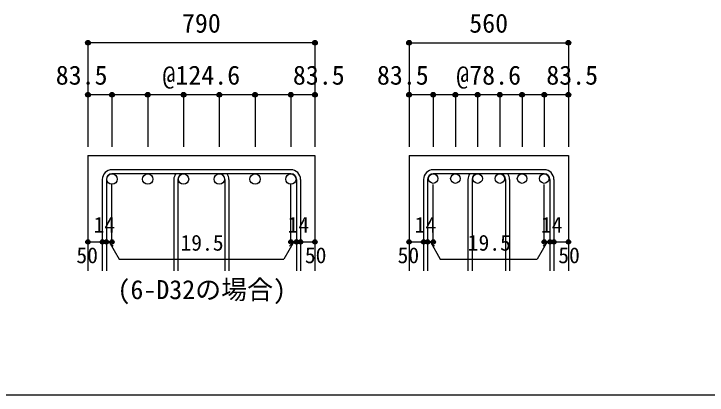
# Model space of a CAD drawing. Units: millimetres at full size, sheet at 1:30. Extents: x -5973 to 5954, y -4195 to 4201.
# Drawn here: x -1094 to 1309, y 3 to 1323 of the extents above; entities that cross this region are included whole.
import ezdxf
from ezdxf.enums import TextEntityAlignment as Align

# ---------------------------------------------------------------- set-up
doc = ezdxf.new("R2010")
doc.units = ezdxf.units.MM
doc.header["$LTSCALE"] = 30
doc.header["$PDMODE"] = 32
doc.header["$PDSIZE"] = 15
for name, color, linetype in [('0-1_躯体線', 2, 'Continuous'), ('0-5_基礎梁筋', 7, 'Continuous'), ('0-6_スタラップ筋', 7, 'Continuous'), ('0-7_文字', 4, 'Continuous'), ('0-D_寸法', 4, 'Continuous'), ('F-0_枠', 6, 'Continuous')]:
    doc.layers.add(name, color=color, linetype=linetype)
doc.styles.add('ＭＳ ゴシック', font='')
doc.styles.get('ＭＳ ゴシック').set_extended_font_data('MS Gothic')

msp = doc.modelspace()

# ---------------------------------------------------------------- linework, layer by layer
at = {"layer": '0-1_躯体線'}
for p, q in [((-836.88, 833.3), (-836.88, 433.3)), ((-836.88, 833.3), (-49.88, 833.3)), ((-49.88, 833.3), (-49.88, 433.3)), ((276.44, 833.3), (276.44, 433.3)), ((276.44, 833.3), (828.44, 833.3)), ((828.44, 833.3), (828.44, 433.3))]:
    msp.add_line(p, q, dxfattribs=at)
at = {"layer": '0-5_基礎梁筋', "color": 3}
for centre, radius in [((-753.38, 751.3), 18), ((-629.38, 751.3), 18), ((-505.38, 751.3), 18), ((-381.38, 751.3), 18), ((-257.38, 751.3), 18), ((-133.38, 751.3), 18), ((359.94, 752.8), 16.5), ((436.94, 752.8), 16.5), ((513.94, 752.8), 16.5), ((590.94, 752.8), 16.5), ((667.94, 752.8), 16.5), ((744.94, 752.8), 16.5)]:
    msp.add_circle(centre, radius, dxfattribs=at)
at = {"layer": '0-6_スタラップ筋'}
for p, q in [((-133.38, 783.3), (-753.38, 783.3)), ((-133.38, 769.3), (-753.38, 769.3)), ((744.94, 783.3), (359.94, 783.3)), ((744.94, 769.3), (359.94, 769.3)), ((-786.88, 749.8), (-786.88, 433.3)), ((-772.88, 749.8), (-772.88, 433.3)), ((-538.88, 749.8), (-538.88, 433.3)), ((-524.88, 749.8), (-524.88, 433.3)), ((-361.88, 749.8), (-361.88, 433.3)), ((-347.88, 749.8), (-347.88, 433.3)), ((-113.88, 749.8), (-113.88, 433.3)), ((-99.88, 749.8), (-99.88, 433.3)), ((326.44, 749.8), (326.44, 433.3)), ((340.44, 749.8), (340.44, 433.3)), ((480.44, 749.8), (480.44, 433.3)), ((494.44, 749.8), (494.44, 433.3)), ((610.44, 749.8), (610.44, 433.3)), ((624.44, 749.8), (624.44, 433.3)), ((764.44, 749.8), (764.44, 433.3)), ((778.44, 749.8), (778.44, 433.3))]:
    msp.add_line(p, q, dxfattribs=at)
for centre, radius, start, end in [((-753.38, 749.8), 33.5, 90, 180), ((-753.38, 749.8), 19.5, 90, 180), ((-505.38, 749.8), 33.5, 144.40235, 180), ((-505.38, 749.8), 19.5, 90, 180), ((-381.38, 749.8), 19.5, 0, 90), ((-381.38, 749.8), 33.5, 0, 35.59765), ((-133.38, 749.8), 33.5, 0, 90), ((-133.38, 749.8), 19.5, 0, 90), ((359.94, 749.8), 33.5, 90, 180), ((359.94, 749.8), 19.5, 90, 180), ((513.94, 749.8), 33.5, 144.40235, 180), ((513.94, 749.8), 19.5, 90, 180), ((590.94, 749.8), 19.5, 0, 90), ((590.94, 749.8), 33.5, 0, 35.59765), ((744.94, 749.8), 33.5, 0, 90), ((744.94, 749.8), 19.5, 0, 90)]:
    msp.add_arc(centre, radius, start, end, dxfattribs=at)
at = {"layer": '0-D_寸法'}
for p, q in [((-836.88, 1223.3), (-836.88, 1043.3)), ((-49.88, 1223.3), (-836.88, 1223.3)), ((-49.88, 1223.3), (-49.88, 1043.3)), ((276.44, 1223.3), (276.44, 1043.3)), ((276.44, 1223.3), (828.44, 1223.3)), ((276.44, 1223.3), (828.44, 1223.3)), ((828.44, 1223.3), (828.44, 1043.3)), ((-753.38, 1043.3), (-836.88, 1043.3)), ((-836.88, 1043.3), (-836.88, 863.3)), ((-443.38, 1043.3), (-753.38, 1043.3)), ((-753.38, 1043.3), (-753.38, 863.3)), ((-629.38, 1043.3), (-629.38, 863.3)), ((-505.38, 1043.3), (-505.38, 863.3)), ((-133.38, 1043.3), (-443.38, 1043.3)), ((-381.38, 1043.3), (-381.38, 863.3)), ((-257.38, 1043.3), (-257.38, 863.3)), ((-49.88, 1043.3), (-133.38, 1043.3)), ((-133.38, 1043.3), (-133.38, 863.3)), ((-49.88, 1043.3), (-49.88, 863.3)), ((359.94, 1043.3), (276.44, 1043.3)), ((276.44, 1043.3), (276.44, 863.3)), ((552.44, 1043.3), (359.94, 1043.3)), ((359.94, 1043.3), (359.94, 863.3)), ((436.94, 1043.3), (436.94, 863.3)), ((513.94, 1043.3), (513.94, 863.3)), ((744.94, 1043.3), (552.44, 1043.3)), ((590.94, 1043.3), (590.94, 863.3)), ((667.94, 1043.3), (667.94, 863.3)), ((828.44, 1043.3), (744.94, 1043.3)), ((744.94, 1043.3), (744.94, 863.3)), ((828.44, 1043.3), (828.44, 863.3)), ((-753.38, 533.3), (-753.38, 732.63)), ((-133.38, 533.3), (-133.38, 732.63)), ((359.94, 533.3), (359.94, 732.63)), ((744.94, 533.3), (744.94, 732.63)), ((-836.88, 533.3), (-786.88, 533.3)), ((-786.88, 533.3), (-753.38, 533.3)), ((-763.13, 533.3), (-748.99, 519.16)), ((-763.13, 533.3), (-728.91, 474.02)), ((-123.63, 533.3), (-157.86, 474.02)), ((-123.63, 533.3), (-137.77, 519.16)), ((-133.38, 533.3), (-49.88, 533.3)), ((-113.88, 533.3), (-99.88, 533.3)), ((276.44, 533.3), (326.44, 533.3)), ((326.44, 533.3), (359.94, 533.3)), ((350.19, 533.3), (364.33, 519.16)), ((350.19, 533.3), (384.41, 474.02)), ((754.69, 533.3), (720.46, 474.02)), ((754.69, 533.3), (740.54, 519.16)), ((744.94, 533.3), (828.44, 533.3)), ((764.44, 533.3), (778.44, 533.3)), ((-728.91, 474.02), (-157.86, 474.02)), ((384.41, 474.02), (720.46, 474.02))]:
    msp.add_line(p, q, dxfattribs=at)
for points in [[(-49.88, 1223.3), (-49.88, 1043.3), (-49.88, 863.3)], [(828.44, 1223.3), (828.44, 1043.3), (828.44, 863.3)]]:
    msp.add_lwpolyline(points, dxfattribs=at)
for centre, radius in [((-836.88, 1223.3), 8), ((-836.88, 1223.3), 7.2), ((-836.88, 1223.3), 6.4), ((-836.88, 1223.3), 5.6), ((-836.88, 1223.3), 4.8), ((-836.88, 1223.3), 4), ((-836.88, 1223.3), 3.2), ((-836.88, 1223.3), 2.4), ((-49.88, 1223.3), 8), ((-49.88, 1223.3), 7.2), ((-49.88, 1223.3), 6.4), ((-49.88, 1223.3), 5.6), ((-49.88, 1223.3), 4.8), ((-49.88, 1223.3), 4), ((-49.88, 1223.3), 3.2), ((-49.88, 1223.3), 2.4), ((276.44, 1223.3), 8), ((276.44, 1223.3), 7.2), ((276.44, 1223.3), 6.4), ((276.44, 1223.3), 5.6), ((276.44, 1223.3), 4.8), ((276.44, 1223.3), 4), ((276.44, 1223.3), 3.2), ((276.44, 1223.3), 2.4), ((828.44, 1223.3), 8), ((828.44, 1223.3), 7.2), ((828.44, 1223.3), 6.4), ((828.44, 1223.3), 5.6), ((828.44, 1223.3), 4.8), ((828.44, 1223.3), 4), ((828.44, 1223.3), 3.2), ((828.44, 1223.3), 2.4), ((-836.88, 1223.3), 1.6), ((-836.88, 1223.3), 0.8), ((-49.88, 1223.3), 1.6), ((-49.88, 1223.3), 0.8), ((276.44, 1223.3), 1.6), ((276.44, 1223.3), 0.8), ((828.44, 1223.3), 1.6), ((828.44, 1223.3), 0.8), ((-836.88, 1043.3), 8), ((-836.88, 1043.3), 7.2), ((-836.88, 1043.3), 6.4), ((-836.88, 1043.3), 5.6), ((-836.88, 1043.3), 4.8), ((-836.88, 1043.3), 4), ((-836.88, 1043.3), 3.2), ((-836.88, 1043.3), 2.4), ((-836.88, 1043.3), 1.6), ((-836.88, 1043.3), 0.8), ((-753.38, 1043.3), 8), ((-753.38, 1043.3), 7.2), ((-753.38, 1043.3), 6.4), ((-753.38, 1043.3), 5.6), ((-753.38, 1043.3), 4.8), ((-753.38, 1043.3), 4), ((-753.38, 1043.3), 3.2), ((-753.38, 1043.3), 2.4), ((-753.38, 1043.3), 1.6), ((-753.38, 1043.3), 0.8), ((-629.38, 1043.3), 8), ((-629.38, 1043.3), 7.2), ((-629.38, 1043.3), 6.4), ((-629.38, 1043.3), 5.6), ((-629.38, 1043.3), 4.8), ((-629.38, 1043.3), 4), ((-629.38, 1043.3), 3.2), ((-629.38, 1043.3), 2.4), ((-629.38, 1043.3), 1.6), ((-629.38, 1043.3), 0.8), ((-505.38, 1043.3), 8), ((-505.38, 1043.3), 7.2), ((-505.38, 1043.3), 6.4), ((-505.38, 1043.3), 5.6), ((-505.38, 1043.3), 4.8), ((-505.38, 1043.3), 4), ((-505.38, 1043.3), 3.2), ((-505.38, 1043.3), 2.4), ((-505.38, 1043.3), 1.6), ((-505.38, 1043.3), 0.8), ((-381.38, 1043.3), 8), ((-381.38, 1043.3), 7.2), ((-381.38, 1043.3), 6.4), ((-381.38, 1043.3), 5.6), ((-381.38, 1043.3), 4.8), ((-381.38, 1043.3), 4), ((-381.38, 1043.3), 3.2), ((-381.38, 1043.3), 2.4), ((-381.38, 1043.3), 1.6), ((-381.38, 1043.3), 0.8), ((-257.38, 1043.3), 8), ((-257.38, 1043.3), 7.2), ((-257.38, 1043.3), 6.4), ((-257.38, 1043.3), 5.6), ((-257.38, 1043.3), 4.8), ((-257.38, 1043.3), 4), ((-257.38, 1043.3), 3.2), ((-257.38, 1043.3), 2.4), ((-257.38, 1043.3), 1.6), ((-257.38, 1043.3), 0.8), ((-133.38, 1043.3), 8), ((-133.38, 1043.3), 7.2), ((-133.38, 1043.3), 6.4), ((-133.38, 1043.3), 5.6), ((-133.38, 1043.3), 4.8), ((-133.38, 1043.3), 4), ((-133.38, 1043.3), 3.2), ((-133.38, 1043.3), 2.4), ((-133.38, 1043.3), 1.6), ((-133.38, 1043.3), 0.8), ((-49.88, 1043.3), 8), ((-49.88, 1043.3), 7.2), ((-49.88, 1043.3), 6.4), ((-49.88, 1043.3), 5.6), ((-49.88, 1043.3), 4.8), ((-49.88, 1043.3), 4), ((-49.88, 1043.3), 3.2), ((-49.88, 1043.3), 2.4), ((-49.88, 1043.3), 1.6), ((-49.88, 1043.3), 0.8), ((276.44, 1043.3), 8), ((276.44, 1043.3), 7.2), ((276.44, 1043.3), 6.4), ((276.44, 1043.3), 5.6), ((276.44, 1043.3), 4.8), ((276.44, 1043.3), 4), ((276.44, 1043.3), 3.2), ((276.44, 1043.3), 2.4), ((276.44, 1043.3), 1.6), ((276.44, 1043.3), 0.8), ((359.94, 1043.3), 8), ((359.94, 1043.3), 7.2), ((359.94, 1043.3), 6.4), ((359.94, 1043.3), 5.6), ((359.94, 1043.3), 4.8), ((359.94, 1043.3), 4), ((359.94, 1043.3), 3.2), ((359.94, 1043.3), 2.4), ((359.94, 1043.3), 1.6), ((359.94, 1043.3), 0.8), ((436.94, 1043.3), 8), ((436.94, 1043.3), 7.2), ((436.94, 1043.3), 6.4), ((436.94, 1043.3), 5.6), ((436.94, 1043.3), 4.8), ((436.94, 1043.3), 4), ((436.94, 1043.3), 3.2), ((436.94, 1043.3), 2.4), ((436.94, 1043.3), 1.6), ((436.94, 1043.3), 0.8), ((513.94, 1043.3), 8), ((513.94, 1043.3), 7.2), ((513.94, 1043.3), 6.4), ((513.94, 1043.3), 5.6), ((513.94, 1043.3), 4.8), ((513.94, 1043.3), 4), ((513.94, 1043.3), 3.2), ((513.94, 1043.3), 2.4), ((513.94, 1043.3), 1.6), ((513.94, 1043.3), 0.8), ((590.94, 1043.3), 8), ((590.94, 1043.3), 7.2), ((590.94, 1043.3), 6.4), ((590.94, 1043.3), 5.6), ((590.94, 1043.3), 4.8), ((590.94, 1043.3), 4), ((590.94, 1043.3), 3.2), ((590.94, 1043.3), 2.4), ((590.94, 1043.3), 1.6), ((590.94, 1043.3), 0.8), ((667.94, 1043.3), 8), ((667.94, 1043.3), 7.2), ((667.94, 1043.3), 6.4), ((667.94, 1043.3), 5.6), ((667.94, 1043.3), 4.8), ((667.94, 1043.3), 4), ((667.94, 1043.3), 3.2), ((667.94, 1043.3), 2.4), ((667.94, 1043.3), 1.6), ((667.94, 1043.3), 0.8), ((744.94, 1043.3), 8), ((744.94, 1043.3), 7.2), ((744.94, 1043.3), 6.4), ((744.94, 1043.3), 5.6), ((744.94, 1043.3), 4.8), ((744.94, 1043.3), 4), ((744.94, 1043.3), 3.2), ((744.94, 1043.3), 2.4), ((744.94, 1043.3), 1.6), ((744.94, 1043.3), 0.8), ((828.44, 1043.3), 8), ((828.44, 1043.3), 7.2), ((828.44, 1043.3), 6.4), ((828.44, 1043.3), 5.6), ((828.44, 1043.3), 4.8), ((828.44, 1043.3), 4), ((828.44, 1043.3), 3.2), ((828.44, 1043.3), 2.4), ((828.44, 1043.3), 1.6), ((828.44, 1043.3), 0.8), ((-836.88, 533.3), 4), ((-836.88, 533.3), 3.6), ((-836.88, 533.3), 3.2), ((-836.88, 533.3), 2.8), ((-836.88, 533.3), 2.4), ((-836.88, 533.3), 2), ((-836.88, 533.3), 1.6), ((-836.88, 533.3), 1.2), ((-836.88, 533.3), 0.8), ((-836.88, 533.3), 0.4), ((-786.88, 533.3), 4), ((-786.88, 533.3), 3.6), ((-786.88, 533.3), 3.2), ((-786.88, 533.3), 2.8), ((-786.88, 533.3), 2.4), ((-786.88, 533.3), 2), ((-786.88, 533.3), 1.6), ((-786.88, 533.3), 1.2), ((-786.88, 533.3), 0.8), ((-786.88, 533.3), 0.4), ((-772.88, 533.3), 4), ((-772.88, 533.3), 3.6), ((-772.88, 533.3), 3.2), ((-772.88, 533.3), 2.8), ((-772.88, 533.3), 2.4), ((-772.88, 533.3), 2), ((-772.88, 533.3), 1.6), ((-772.88, 533.3), 1.2), ((-772.88, 533.3), 0.8), ((-772.88, 533.3), 0.4), ((-753.38, 533.3), 4), ((-753.38, 533.3), 3.6), ((-753.38, 533.3), 3.2), ((-753.38, 533.3), 2.8), ((-753.38, 533.3), 2.4), ((-753.38, 533.3), 2), ((-753.38, 533.3), 1.6), ((-753.38, 533.3), 1.2), ((-753.38, 533.3), 0.8), ((-753.38, 533.3), 0.4), ((-133.38, 533.3), 4), ((-133.38, 533.3), 3.6), ((-133.38, 533.3), 3.2), ((-133.38, 533.3), 2.8), ((-133.38, 533.3), 2.4), ((-133.38, 533.3), 2), ((-133.38, 533.3), 1.6), ((-133.38, 533.3), 1.2), ((-133.38, 533.3), 0.8), ((-133.38, 533.3), 0.4), ((-113.88, 533.3), 4), ((-113.88, 533.3), 3.6), ((-113.88, 533.3), 3.2), ((-113.88, 533.3), 2.8), ((-113.88, 533.3), 2.4), ((-113.88, 533.3), 2), ((-113.88, 533.3), 1.6), ((-113.88, 533.3), 1.2), ((-113.88, 533.3), 0.8), ((-113.88, 533.3), 0.4), ((-99.88, 533.3), 4), ((-99.88, 533.3), 3.6), ((-99.88, 533.3), 3.2), ((-99.88, 533.3), 2.8), ((-99.88, 533.3), 2.4), ((-99.88, 533.3), 2), ((-99.88, 533.3), 1.6), ((-99.88, 533.3), 1.2), ((-99.88, 533.3), 0.8), ((-99.88, 533.3), 0.4), ((-49.88, 533.3), 4), ((-49.88, 533.3), 3.6), ((-49.88, 533.3), 3.2), ((-49.88, 533.3), 2.8), ((-49.88, 533.3), 2.4), ((-49.88, 533.3), 2), ((-49.88, 533.3), 1.6), ((-49.88, 533.3), 1.2), ((-49.88, 533.3), 0.8), ((-49.88, 533.3), 0.4), ((276.44, 533.3), 4), ((276.44, 533.3), 3.6), ((276.44, 533.3), 3.2), ((276.44, 533.3), 2.8), ((276.44, 533.3), 2.4), ((276.44, 533.3), 2), ((276.44, 533.3), 1.6), ((276.44, 533.3), 1.2), ((276.44, 533.3), 0.8), ((276.44, 533.3), 0.4), ((326.44, 533.3), 4), ((326.44, 533.3), 3.6), ((326.44, 533.3), 3.2), ((326.44, 533.3), 2.8), ((326.44, 533.3), 2.4), ((326.44, 533.3), 2), ((326.44, 533.3), 1.6), ((326.44, 533.3), 1.2), ((326.44, 533.3), 0.8), ((326.44, 533.3), 0.4), ((340.44, 533.3), 4), ((340.44, 533.3), 3.6), ((340.44, 533.3), 3.2), ((340.44, 533.3), 2.8), ((340.44, 533.3), 2.4), ((340.44, 533.3), 2), ((340.44, 533.3), 1.6), ((340.44, 533.3), 1.2), ((340.44, 533.3), 0.8), ((340.44, 533.3), 0.4), ((359.94, 533.3), 4), ((359.94, 533.3), 3.6), ((359.94, 533.3), 3.2), ((359.94, 533.3), 2.8), ((359.94, 533.3), 2.4), ((359.94, 533.3), 2), ((359.94, 533.3), 1.6), ((359.94, 533.3), 1.2), ((359.94, 533.3), 0.8), ((359.94, 533.3), 0.4), ((744.94, 533.3), 4), ((744.94, 533.3), 3.6), ((744.94, 533.3), 3.2), ((744.94, 533.3), 2.8), ((744.94, 533.3), 2.4), ((744.94, 533.3), 2), ((744.94, 533.3), 1.6), ((744.94, 533.3), 1.2), ((744.94, 533.3), 0.8), ((744.94, 533.3), 0.4), ((764.44, 533.3), 4), ((764.44, 533.3), 3.6), ((764.44, 533.3), 3.2), ((764.44, 533.3), 2.8), ((764.44, 533.3), 2.4), ((764.44, 533.3), 2), ((764.44, 533.3), 1.6), ((764.44, 533.3), 1.2), ((764.44, 533.3), 0.8), ((764.44, 533.3), 0.4), ((778.44, 533.3), 4), ((778.44, 533.3), 3.6), ((778.44, 533.3), 3.2), ((778.44, 533.3), 2.8), ((778.44, 533.3), 2.4), ((778.44, 533.3), 2), ((778.44, 533.3), 1.6), ((778.44, 533.3), 1.2), ((778.44, 533.3), 0.8), ((778.44, 533.3), 0.4), ((828.44, 533.3), 4), ((828.44, 533.3), 3.6), ((828.44, 533.3), 3.2), ((828.44, 533.3), 2.8), ((828.44, 533.3), 2.4), ((828.44, 533.3), 2), ((828.44, 533.3), 1.6), ((828.44, 533.3), 1.2), ((828.44, 533.3), 0.8), ((828.44, 533.3), 0.4)]:
    msp.add_circle(centre, radius, dxfattribs=at)
at = {"layer": '0-D_寸法', "color": 7}
for p in [(-836.88, 1223.3), (-836.88, 1223.3), (-49.88, 1223.3), (-49.88, 1223.3), (276.44, 1223.3), (276.44, 1223.3), (828.44, 1223.3), (828.44, 1223.3), (-836.88, 1043.3), (-753.38, 1043.3), (-629.38, 1043.3), (-505.38, 1043.3), (-381.38, 1043.3), (-257.38, 1043.3), (-133.38, 1043.3), (-49.88, 1043.3), (276.44, 1043.3), (359.94, 1043.3), (436.94, 1043.3), (513.94, 1043.3), (590.94, 1043.3), (667.94, 1043.3), (744.94, 1043.3), (828.44, 1043.3), (-836.88, 533.3), (-786.88, 533.3), (-772.88, 533.3), (-753.38, 533.3), (-133.38, 533.3), (-113.88, 533.3), (-99.88, 533.3), (-49.88, 533.3), (276.44, 533.3), (326.44, 533.3), (340.44, 533.3), (359.94, 533.3), (744.94, 533.3), (764.44, 533.3), (778.44, 533.3), (828.44, 533.3)]:
    msp.add_point(p, dxfattribs=at)
at = {"layer": 'F-0_枠', "color": 2}
msp.add_line((3723.6, 2.95), (-5972.88, 2.95), dxfattribs=at)

# ---------------------------------------------------------------- texts
at = {"layer": '0-7_文字', "color": 7, "style": 'ＭＳ ゴシック'}
msp.add_text('(6-D32の場合)', height=65.98, dxfattribs=at).set_placement((-734.41, 315.53), align=Align.BOTTOM_LEFT)
at = {"layer": '0-D_寸法', "style": 'ＭＳ ゴシック'}
for s, height, p in [('790', 65.98, (-510.88, 1238.3)), ('560', 65.98, (484.94, 1238.3)), ('83.5', 65.98, (-948.38, 1058.3)), ('@124.6', 65.98, (-578.38, 1058.3)), ('83.5', 65.98, (-126.38, 1058.3)), ('83.5', 65.98, (164.94, 1058.3)), ('@78.6', 65.98, (439.94, 1058.3)), ('83.5', 65.98, (751.94, 1058.3)), ('14', 54.99, (-817.42, 548.75)), ('14', 54.99, (-144.84, 548.75)), ('14', 54.99, (295.9, 548.75)), ('14', 54.99, (733.48, 548.75)), ('19.5', 54.99, (-516.15, 486.67)), ('19.5', 54.99, (479.67, 486.67)), ('50', 54.99, (-876.88, 443.3)), ('50', 54.99, (-84.88, 443.3)), ('50', 54.99, (236.44, 443.3)), ('50', 54.99, (793.44, 443.3))]:
    msp.add_text(s, height=height, dxfattribs=at).set_placement(p, align=Align.BOTTOM_LEFT)

doc.saveas('drawing.dxf')
